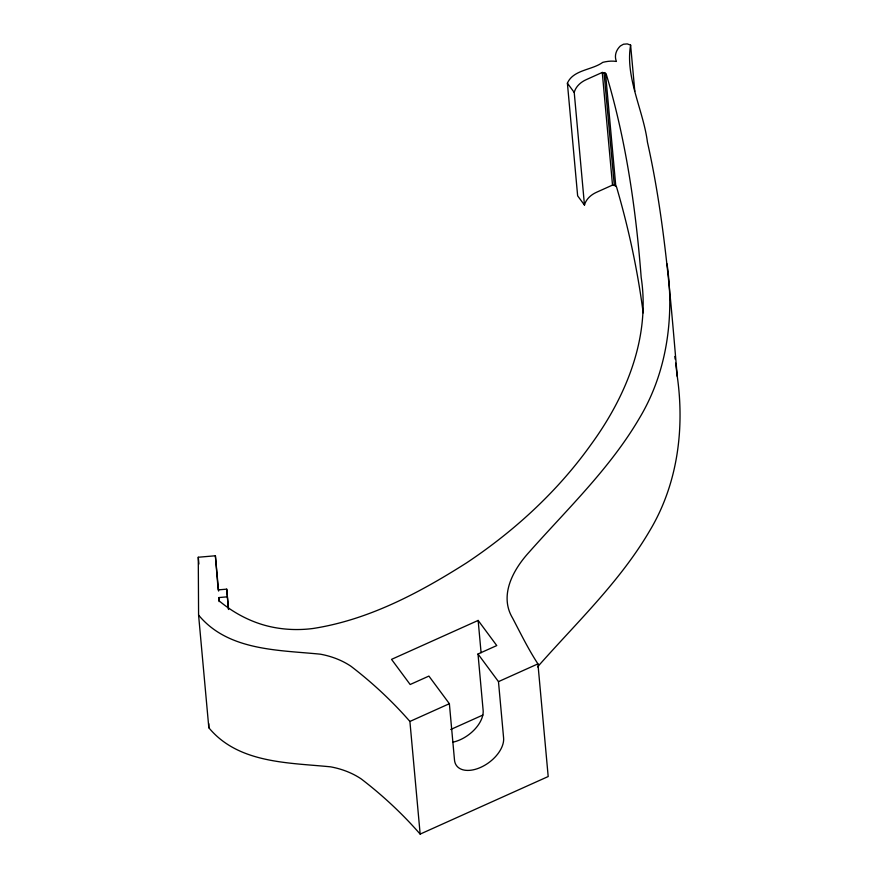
<?xml version="1.0" encoding="UTF-8"?>
<svg xmlns="http://www.w3.org/2000/svg" width="878" height="878" viewBox="0 0 878 878"><rect width="100%" height="100%" fill="white"/><g stroke="black" fill="none" stroke-linecap="round" stroke-linejoin="round"><path stroke-width="1.32" d="M643.179 312.864C637.647 270.314 628.626 228.236 616.565 187.058L615.774 185.884L612.515 185.093L596.447 192.315A23.882 17.966 -5.2 0 0 584.474 205.079L577.647 195.849L567.397 83.19C573.191 69.68 592.123 70.185 602.769 62.349C607.225 61.24 611.867 60.736 616.433 61.449A21.785 16.397 -5.2 0 1 620.34 45.996L623.457 44.229L627.254 43.9L630.613 45.118C625.015 77.264 643.409 110.419 647.437 142.137C664.679 219.171 670.463 298.07 677.289 376.519C684.763 429.375 677.443 484.678 649.621 530.916C620.131 581.214 577.658 621.591 539.301 664.898L537.753 666.984M228.467 609.047L227.358 596.831L218.798 597.567L219.061 600.804C232.352 611.933 247.794 620.472 264.498 625.213A95.461 71.831 -5.2 0 0 312.93 628.505C368.727 619.879 419.607 592.716 466.712 562.776A527.689 397.043 -5.2 0 0 590.806 444.839C625.893 396.823 650.433 337.92 641.192 277.525C635.891 208.942 626.069 140.425 606.314 74.41L605.513 73.236L602.264 72.446L586.197 79.668A23.882 17.966 -5.2 0 0 574.223 92.431L584.474 205.079M478.148 620.428L391.533 659.367L410.158 684.511L428.903 676.082L449.371 703.706L454.497 760.03A27.986 16.759 -36.5 0 0 480.716 767.361A27.986 16.759 -36.5 0 0 503.599 737.959L498.474 681.635L478.005 654L496.761 645.571L478.148 620.428L481.089 652.749M667.039 263.872C674.513 316.728 667.192 372.02 639.371 418.268C609.881 468.567 567.407 508.944 529.05 552.251C513.191 569.624 498.88 595.383 512.642 618.189C520.72 633.609 528.391 649.303 537.929 663.889L548.19 776.536L420.156 834.1L409.905 721.453L449.371 703.706M498.474 681.635L537.929 663.889M450.721 729.497L482.889 715.032M420.156 834.1C402.486 813.818 382.589 795.303 361.253 778.951A75.98 57.169 -5.2 0 0 330.644 766.845C288.577 762.609 238.388 763.575 208.832 727.752L198.582 615.094L198.274 557.245L215.384 555.774L218.6 591.059M228.576 609.508L226.722 589.149L218.172 589.884L215.384 555.774M198.582 615.094C228.137 650.927 278.315 649.961 320.393 654.187A75.98 57.169 -5.2 0 1 351.002 666.292C372.338 682.656 392.236 701.171 409.905 721.453M567.397 83.19L574.223 92.431M674.809 356.479L675.138 359.146M675.632 363.163L677.289 376.519M630.613 45.118L634.805 91.257M605.513 73.236L615.774 185.884M604.042 72.523L614.293 185.17M602.264 72.446L612.515 185.093M478.005 654L483.13 710.324A27.986 16.759 -36.5 0 1 452.796 742.195M218.798 597.567L219.171 601.639M198.274 557.245L198.9 564.027M226.722 589.149L227.358 596.831M208.81 723.713L208.832 727.752"/></g></svg>
